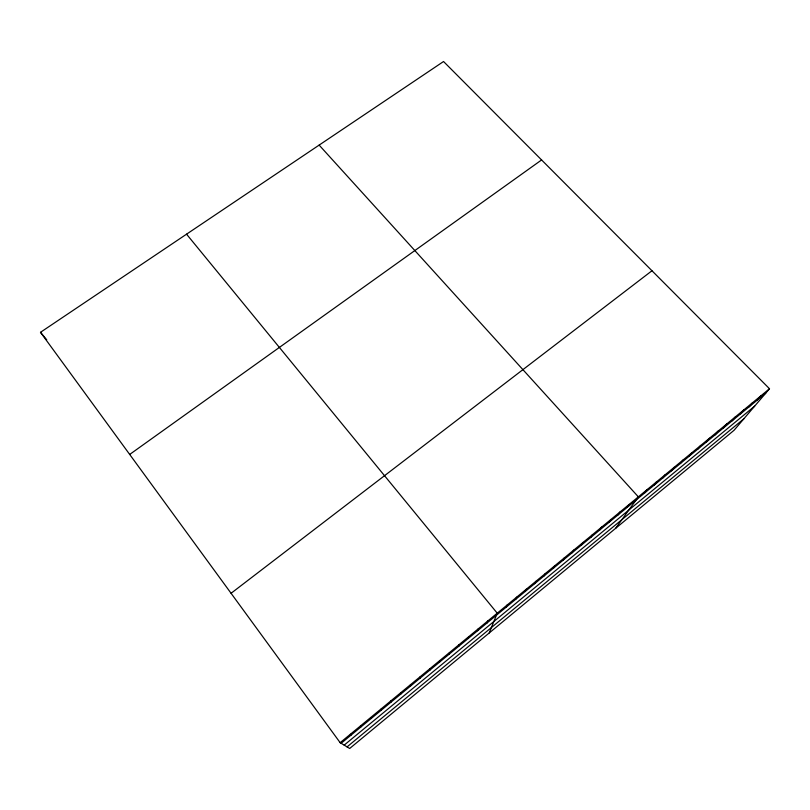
<?xml version="1.0" encoding="UTF-8"?>
<svg xmlns="http://www.w3.org/2000/svg" width="810" height="810" viewBox="0 0 810 810"><rect width="100%" height="100%" fill="white"/><g stroke="black" fill="none" stroke-linecap="round" stroke-linejoin="round"><path stroke-width="1.21" d="M429.988 670.022L430.059 668.574M439.617 662.074L439.8 660.545M449.196 654.176L449.489 652.546M458.733 646.309L459.128 644.598M468.22 638.493L468.727 636.69M477.657 630.706L478.275 628.813M487.053 622.951L487.782 620.986M489.21 632.974L497.239 613.19L186.553 234.181M506.037 607.297L506.979 605.161M515.616 599.39L516.669 597.172M525.153 591.523L526.308 589.214M534.651 583.696L535.906 581.307M544.087 575.91L545.454 573.439M553.483 568.164L554.951 565.613M562.839 560.449L564.398 557.817M572.133 552.774L573.804 550.061M581.398 545.14L583.17 542.346M590.611 537.546L592.474 534.671M599.775 529.983L601.739 527.037M608.897 522.46L610.963 519.433M617.979 514.968L620.136 511.869M627.011 507.516L629.269 504.346M615.64 528.322L638.351 496.854L319.14 145.101M644.952 492.723L647.392 489.402M653.862 485.382L656.394 481.98M662.722 478.072L665.344 474.599M671.541 470.792L674.254 467.259M680.319 463.553L683.124 459.948M689.057 456.354L691.953 452.668M697.754 449.185L700.731 445.429M706.401 442.047L709.469 438.22M715.017 434.94L718.166 431.052M723.583 427.872L726.823 423.913M732.119 420.835L735.439 416.816M740.613 413.829L744.015 409.738M749.058 406.863L752.551 402.712M757.471 399.927L761.046 395.705M769.5 388.739L734.042 430.302L349.677 748.481L340.159 742.679L40.5 332.302L443.546 61.519L769.5 388.739L340.159 742.679M341.152 743.286L765.845 393.022M344.179 745.129L754.657 406.144M347.065 746.891L743.863 418.79M231.073 593.284L651.969 270.753M129.691 454.45L541.596 159.945M350.355 734.275L351.216 734.984M360.49 725.922L361.24 726.712M40.5 332.302L46.717 339.775M370.585 717.599L371.203 718.5M380.619 709.327L381.125 710.319M390.602 701.096L390.997 702.179M400.545 692.904L400.818 694.079M410.427 684.754L410.589 686.019M420.268 676.644L420.309 678"/></g></svg>
